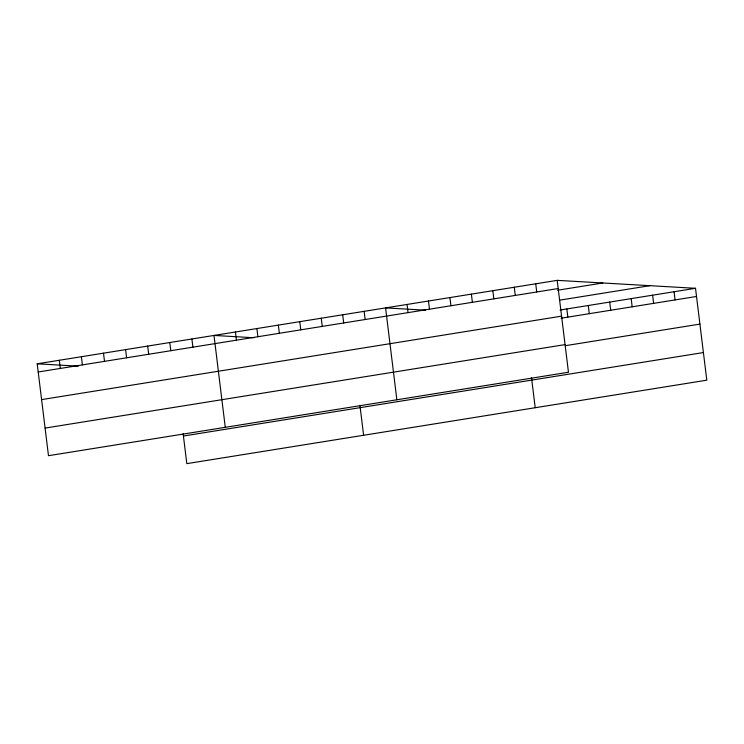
<?xml version="1.0" encoding="UTF-8"?>
<svg xmlns="http://www.w3.org/2000/svg" width="744" height="744" viewBox="0 0 744 744"><rect width="100%" height="100%" fill="white"/><g stroke="black" fill="none" stroke-linecap="round" stroke-linejoin="round"><path stroke-width="1.12" d="M557.182 280.358L568.462 372.242L48.481 455.7L37.2 363.816L557.182 280.358L695.519 288.3L706.8 380.184L186.818 463.642L183.145 433.743M38.204 371.991L558.186 288.533M557.674 290.225L602.835 282.98M559.553 300.176L649.865 285.677M560.046 310.043L695.519 288.3M41.599 399.612L561.571 316.154M561.05 318.218L696.524 296.475M45.086 428.079L565.068 344.612M565.57 345.653L699.918 324.096M183.433 436.021L703.406 352.554M425.531 310.192L385.587 307.904L396.868 399.779M253.937 337.739L213.993 335.442L225.274 427.326M37.2 363.816L78.287 366.178M674.073 291.741L675.068 299.916M652.618 295.182L653.623 303.357M631.172 298.632L632.177 306.798M609.717 302.073L610.722 310.239M588.271 305.514L589.276 313.68M566.826 308.955L567.83 317.13M535.726 283.799L536.731 291.974M531.532 377.822L535.206 407.721M514.281 287.24L515.285 295.414M492.835 290.69L493.839 298.856M471.38 294.131L472.384 302.297M449.934 297.572L450.938 305.747M428.488 301.013L429.483 309.188M407.033 304.454L408.038 312.629M364.142 311.345L365.137 319.511M359.938 405.368L363.611 435.268M342.686 314.786L343.691 322.952M321.241 318.227L322.245 326.402M299.786 321.668L300.79 329.843M278.34 325.109L279.344 333.284M256.894 328.56L257.898 336.725M235.439 332.001L236.443 340.166M191.896 338.985L192.901 347.16M169.79 342.538L170.795 350.703M147.693 346.081L148.698 354.256M125.597 349.634L126.601 357.799M103.5 353.177L104.504 361.352M81.394 356.729L82.398 364.895M59.297 360.273L60.301 368.447"/></g></svg>
